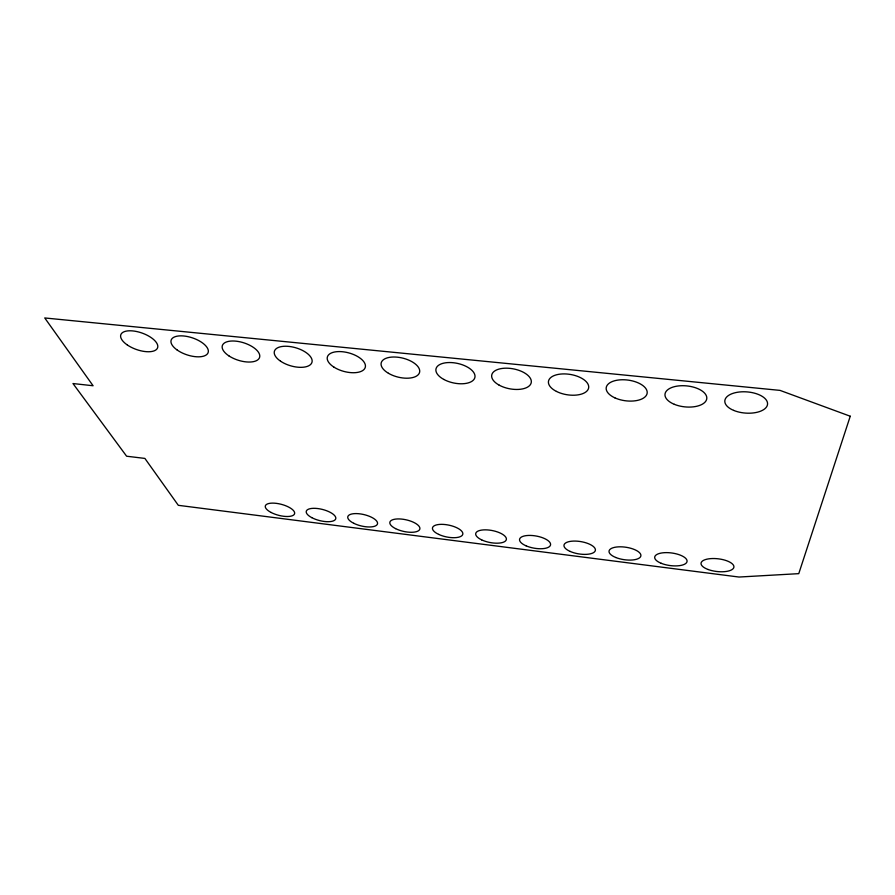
<?xml version="1.0" encoding="UTF-8"?>
<svg xmlns="http://www.w3.org/2000/svg" width="895" height="895" viewBox="0 0 895 895"><rect width="100%" height="100%" fill="white"/><g stroke="black" fill="none" stroke-linecap="round" stroke-linejoin="round"><path stroke-width="1.34" d="M850.25 416.231L798.765 573.65L739.024 577.04L178.318 505.317L144.889 458.419L126.609 456.215L72.987 383.552L93.08 385.745L44.75 317.96L780.026 390.388L850.25 416.231M708.146 569.511A16.558 6.388 6.7 0 0 733.878 567.307A16.558 6.388 6.7 0 0 710.384 558.648A16.558 6.388 6.7 0 0 708.146 569.511M661.181 563.291A16.323 6.343 7.6 0 0 686.968 561.825A16.323 6.343 7.6 0 0 664.504 552.674A16.323 6.343 7.6 0 0 661.181 563.291M615.805 557.507A16.099 6.287 8.4 0 0 640.854 555.985A16.099 6.287 8.4 0 0 618.21 546.867A16.099 6.287 8.4 0 0 615.805 557.507M570.16 551.432A15.909 6.231 9.3 0 0 595.298 550.671A15.909 6.231 9.3 0 0 573.594 541.083A15.909 6.231 9.3 0 0 570.16 551.432M526.047 545.816A15.741 6.164 10.1 0 0 550.526 544.999A15.741 6.164 10.1 0 0 528.598 535.434A15.741 6.164 10.1 0 0 526.047 545.816M481.655 539.875A15.595 6.086 11 0 0 506.268 539.83A15.595 6.086 11 0 0 485.224 529.84A15.595 6.086 11 0 0 481.655 539.875M438.74 534.416A15.472 6.008 11.8 0 0 462.771 534.315A15.472 6.008 11.8 0 0 441.448 524.347A15.472 6.008 11.8 0 0 438.74 534.416M395.556 528.609A15.36 5.929 12.6 0 0 419.755 529.292A15.36 5.929 12.6 0 0 399.271 518.932A15.36 5.929 12.6 0 0 395.556 528.609M353.793 523.306A15.271 5.84 13.4 0 0 377.477 523.922A15.271 5.84 13.4 0 0 356.691 513.596A15.271 5.84 13.4 0 0 353.793 523.306M311.751 517.634A15.204 5.75 14.1 0 0 335.659 519.033A15.204 5.75 14.1 0 0 315.666 508.36A15.204 5.75 14.1 0 0 311.751 517.634M271.095 512.466A15.148 5.661 14.8 0 0 294.556 513.819A15.148 5.661 14.8 0 0 274.217 503.158A15.148 5.661 14.8 0 0 271.095 512.466M127.358 345A19.511 8.693 19.6 0 0 157.565 347.864A19.511 8.693 19.6 0 0 132.673 330.915A19.511 8.693 19.6 0 0 127.358 345M177.232 350.068A19.511 8.916 18.6 0 0 207.964 352.988A19.511 8.916 18.6 0 0 183.743 335.983A19.511 8.916 18.6 0 0 177.232 350.068M228.963 355.919A19.522 9.14 17.6 0 0 259.516 357.608A19.522 9.14 17.6 0 0 234.434 341.04A19.522 9.14 17.6 0 0 228.963 355.919M280.538 361.177A19.567 9.364 16.4 0 0 311.74 362.922A19.567 9.364 16.4 0 0 287.284 346.287A19.567 9.364 16.4 0 0 280.538 361.177M334.025 367.185A19.645 9.576 15.2 0 0 365.16 367.688A19.645 9.576 15.2 0 0 339.787 351.578A19.645 9.576 15.2 0 0 334.025 367.185M388.441 373.282A19.757 9.778 13.8 0 0 419.531 372.521A19.757 9.778 13.8 0 0 393.218 357.015A19.757 9.778 13.8 0 0 388.441 373.282M443.83 379.446A19.914 9.968 12.3 0 0 474.898 377.433A19.914 9.968 12.3 0 0 447.612 362.598A19.914 9.968 12.3 0 0 443.83 379.446M499.074 385.085A20.115 10.136 10.8 0 0 531.115 383.127A20.115 10.136 10.8 0 0 504.299 368.237A20.115 10.136 10.8 0 0 499.074 385.085M556.433 391.417A20.361 10.292 9.2 0 0 588.574 388.217A20.361 10.292 9.2 0 0 560.673 374.065A20.361 10.292 9.2 0 0 556.433 391.417M614.843 397.839A20.663 10.427 7.5 0 0 647.119 393.397A20.663 10.427 7.5 0 0 618.076 380.062A20.663 10.427 7.5 0 0 614.843 397.839M674.338 404.327A21.021 10.539 5.9 0 0 706.77 398.667A21.021 10.539 5.9 0 0 676.53 386.215A21.021 10.539 5.9 0 0 674.338 404.327M733.676 410.402A21.435 10.628 4.4 0 0 767.462 404.786A21.435 10.628 4.4 0 0 737.424 392.267A21.435 10.628 4.4 0 0 733.676 410.402"/></g></svg>
